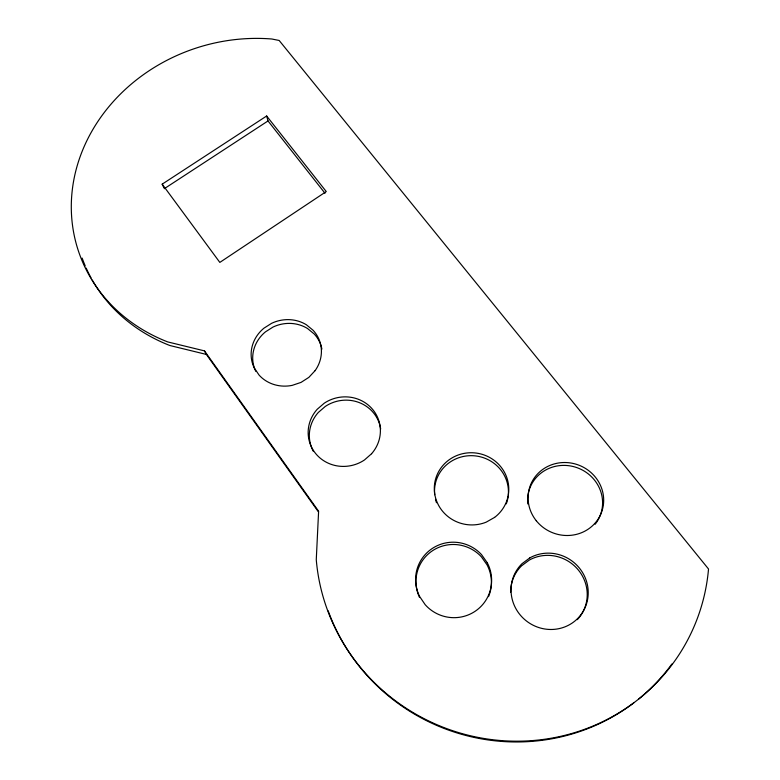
<?xml version="1.0" encoding="UTF-8"?>
<svg xmlns="http://www.w3.org/2000/svg" width="780" height="780" viewBox="0 0 780 780"><rect width="100%" height="100%" fill="white"/><g stroke="black" fill="none" stroke-linecap="round" stroke-linejoin="round"><path stroke-width="1.17" d="M633.779 702.877L632.941 703.511A196.268 190.457 24.8 0 1 328.175 610.837M162.191 184.148L266.653 115.996L326.264 191.558L219.833 262.411L162.191 184.148L163.878 187.785M164.297 188.692L268.018 120.949L266.653 115.996M204.477 350.883L167.729 341.923A175.285 155.922 -17.6 0 1 79.472 158.564A175.285 155.922 -17.6 0 1 271.84 39L279.162 40.472L708.523 569A197.798 191.88 24.3 0 1 635.183 701.776L634.325 702.409A197.798 191.88 24.3 0 1 433.894 723.372A197.798 191.88 24.3 0 1 316.27 559.679L318.61 511.232L204.477 350.883L206.378 354.432L318.318 511.748M206.378 354.432L169.884 345.52A174.047 155.035 -17.6 0 1 92.245 280.01M268.018 120.949L324.997 193.264M91.055 277.875A174.047 155.035 -17.6 0 1 86.19 268.096M85.215 265.882A174.047 155.035 -17.6 0 1 82.154 258.092M436.498 502.729A36.991 35.822 8.9 0 1 435.494 499.327M434.704 494.715A36.991 35.822 8.9 0 1 471.12 455.666A36.991 35.822 8.9 0 1 508.326 494.705M508.209 495.865A36.991 35.822 8.9 0 1 506.298 503.88M527.758 503.938A37.752 35.987 22 0 1 575.172 467.064A37.752 35.987 22 0 1 595.15 524.258M419.494 597.373A37.84 37.342 29.3 0 1 432.715 550.582A37.84 37.342 29.3 0 1 481.445 556.891L487.09 564.925A37.84 37.342 29.3 0 1 488.553 596.622M671.863 664.024A196.268 190.457 24.8 0 1 638.547 699.133M510.656 592.166A38.776 37.391 36.7 0 1 521.576 565.822L529.367 560.03A38.776 37.391 36.7 0 1 578.575 570.297A38.776 37.391 36.7 0 1 577.327 619.651M255.772 371.339A35.149 32.76 -19.8 0 1 265.385 331.909L273.039 327.044A35.149 32.76 -19.8 0 1 307.525 328.507L314.223 333.996A35.149 32.76 -19.8 0 1 321.906 349.099M313.433 451.503A35.987 34.408 -17 0 1 318.308 412.464L325.309 406.419A35.987 34.408 -17 0 1 380.669 428.971M315.091 370.656L308.851 377.374L301.031 382.395L292.198 385.369A35.412 32.965 -19.7 0 1 259.067 375.073L254.231 367.887A35.412 32.965 -19.7 0 1 263.923 328.195L271.635 323.3A35.412 32.965 -19.7 0 1 306.374 324.763L313.121 330.291A35.412 32.965 -19.7 0 1 315.091 370.656M371.592 453.716L364.474 459.966A36.26 34.642 -16.9 0 1 317.119 455.227A36.26 34.642 -16.9 0 1 317.216 409.266L324.265 403.182A36.26 34.642 -16.9 0 1 371.377 407.989A36.26 34.642 -16.9 0 1 371.592 453.716M529.883 557.846L522.034 563.677A39.088 37.674 36.4 0 0 536.855 626.867A39.088 37.674 36.4 0 0 588.032 588.841A39.088 37.674 36.4 0 0 529.883 557.846M494.618 517.384L486.184 522.161A37.274 36.075 8.6 0 1 434.314 487.354A37.274 36.075 8.6 0 1 488.309 456.758A37.274 36.075 8.6 0 1 494.618 517.384M487.276 562.78L481.582 554.687A38.132 37.625 28.2 0 0 432.013 548.642A38.132 37.625 28.2 0 0 419.611 596.456L425.197 604.705A38.132 37.625 28.2 0 0 475.225 611.218A38.132 37.625 28.2 0 0 487.276 562.78M536.25 520.708A38.044 36.251 21.7 0 0 601.029 513.572A38.044 36.251 21.7 0 0 560.371 462.745A38.044 36.251 21.7 0 0 536.25 520.708"/></g></svg>
